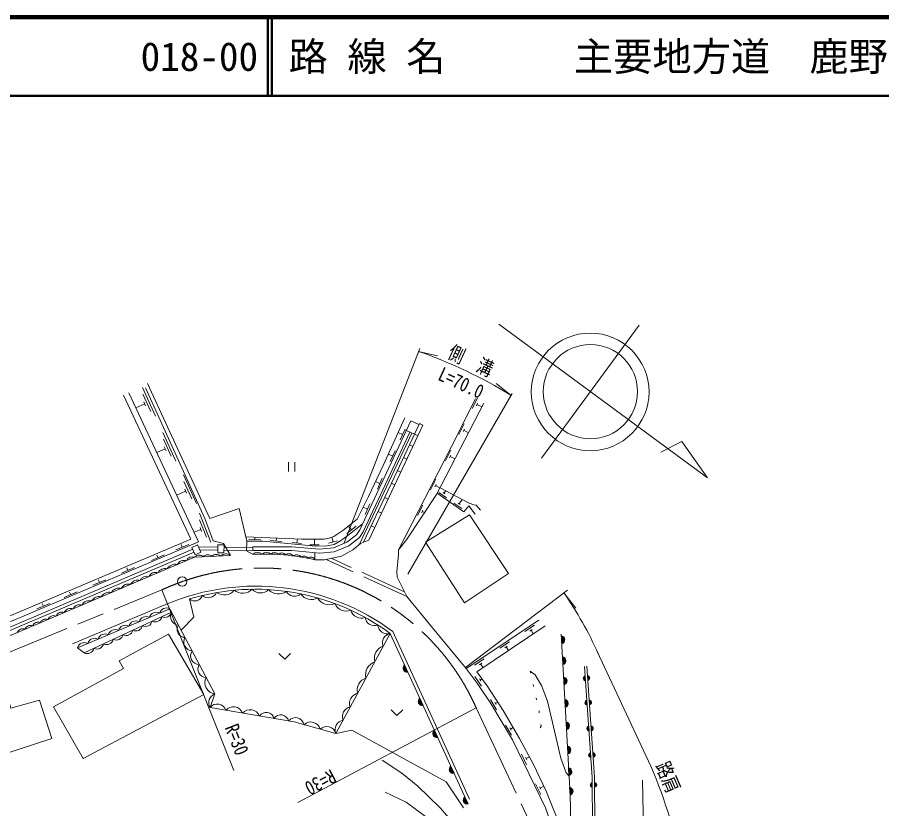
# Model space of a CAD drawing. Units: millimetres at full size, sheet at 1:1000; details may follow other scales. Extents: x 40000 to 680000, y 20000 to 380000.
# Drawn here: x 145806 to 255948, y 279121 to 380000 of the extents above; entities that cross this region are included whole.
import ezdxf
from ezdxf.enums import TextEntityAlignment as Align

# ---------------------------------------------------------------- set-up
doc = ezdxf.new("R2010")
doc.units = ezdxf.units.MM
doc.header["$LTSCALE"] = 1000
for name, pattern in [('CHAIN', [18.5, 12, -1.5, 3.5, -1.5]), ('DASHED', [7.5, 6, -1.5]), ('DOTTED', [1.75, 0.25, -1.5])]:
    doc.linetypes.add(name, pattern=pattern)
for name, color, linetype, lineweight in [('M-BGD', 7, 'Continuous', 13), ('M-BMK', 2, 'CHAIN', 13), ('M-BMK-SRVR', 3, 'Continuous', 13), ('M-STR-HTXT', 7, 'Continuous', 13), ('M-TTL', 2, 'Continuous', 140), ('M-TTL-LINE', 7, 'Continuous', 50)]:
    doc.layers.add(name, color=color, linetype=linetype, lineweight=lineweight)
doc.layers.add('M-TTL-TXT', color=7, linetype='Continuous')
doc.styles.add('ＭＳ ゴシック', font='')
doc.styles.get('ＭＳ ゴシック').set_extended_font_data('MS Gothic')

msp = doc.modelspace()

# ---------------------------------------------------------------- hatches: boundary and pattern name
at = {"layer": 'M-BGD'}
for points in [[(215130, 301147, -0.82183), (215184, 300158)], [(195573, 296540, -0.82183), (195162, 297442)], [(215275, 298477, -0.82183), (215329, 297488)], [(215415, 295906, -0.82183), (215469, 294917)], [(218163, 296070), (218206, 295446, -0.84072)], [(218506, 295467), (218462, 296091, -0.84072)], [(197511, 292296, -0.82183), (197099, 293197)], [(215572, 293038, -0.82183), (215626, 292048)], [(218721, 292373), (218678, 292997, -0.84072)], [(218381, 292939), (218425, 292315, -0.84072)], [(215728, 290182, -0.82183), (215782, 289193)], [(199373, 288215, -0.82183), (198962, 289116)], [(218611, 289639), (218654, 289014, -0.84072)], [(218953, 289046), (218910, 289670, -0.84072)], [(215896, 287095, -0.82183), (215950, 286106)], [(218846, 286266), (218889, 285642, -0.84072)], [(219188, 285671), (219145, 286296, -0.84072)], [(201465, 283632, -0.82183), (201054, 284533)], [(216046, 284347, -0.82183), (216100, 283358)], [(219069, 282449), (219072, 281823, -0.84072)], [(219371, 281852), (219367, 282478, -0.84072)], [(216183, 281832, -0.82183), (216237, 280843)], [(203248, 279725, -0.82183), (202837, 280626)]]:
    msp.add_hatch(color=256, dxfattribs=at).paths.add_polyline_path(points)

# ---------------------------------------------------------------- linework, layer by layer
for p, q in [((163418, 329150), (161763, 332792)), ((159332, 331829), (167924, 313477)), ((160011, 332147), (168912, 313137)), ((162814, 329755), (161821, 331940)), ((162044, 330723), (160917, 330211)), ((162160, 330468), (161928, 330978)), ((204452, 331447), (203767, 330113)), ((204456, 330799), (204296, 330487)), ((204376, 330643), (204989, 330329)), ((196985, 328099), (195967, 328578)), ((194589, 326143), (195215, 327506)), ((196404, 326863), (195386, 327341)), ((197042, 328220), (197494, 328007)), ((202766, 328160), (202082, 326825)), ((202771, 327512), (202611, 327200)), ((202691, 327356), (203294, 327047)), ((166014, 323436), (164359, 327078)), ((165410, 324040), (164417, 326225)), ((194902, 326825), (194352, 327078)), ((196404, 326863), (196856, 326650)), ((164640, 325009), (163579, 324526)), ((164756, 324754), (164525, 325264)), ((195765, 325505), (196218, 325292)), ((193638, 324057), (193087, 324310)), ((193325, 323375), (193951, 324738)), ((195000, 323876), (195452, 323663)), ((201052, 324817), (200368, 323482)), ((201056, 324168), (200897, 323857)), ((200977, 324012), (201569, 323709)), ((180358, 323300), (180358, 322100)), ((181158, 323300), (181158, 322100)), ((168632, 318035), (166977, 321676)), ((194234, 322247), (194687, 322034)), ((168028, 318639), (167035, 320824)), ((191999, 320554), (191447, 320808)), ((191686, 319873), (192312, 321236)), ((193468, 320618), (193921, 320405)), ((199156, 321117), (198472, 319782)), ((167258, 319607), (166123, 319092)), ((167374, 319352), (167143, 319862)), ((199161, 320468), (199001, 320157)), ((199081, 320312), (199661, 320015)), ((199502, 319423), (200489, 318741)), ((200166, 319329), (200390, 319653)), ((192618, 318808), (193070, 318595)), ((200051, 319409), (200281, 319249)), ((202110, 317988), (202487, 318534)), ((190424, 317301), (189868, 317557)), ((190111, 316619), (190738, 317982)), ((197465, 317815), (196781, 316480)), ((201446, 318081), (202433, 317400)), ((201995, 318067), (202225, 317908)), ((170478, 313077), (169027, 316805)), ((191767, 316998), (192219, 316785)), ((197469, 317166), (197310, 316855)), ((197390, 317011), (197682, 316861)), ((169908, 313714), (169038, 315950)), ((187793, 314206), (188968, 315138)), ((188381, 314672), (188003, 315149)), ((190916, 315188), (191368, 314975)), ((169193, 314723), (168327, 314386)), ((169295, 314462), (169092, 314984)), ((175324, 313420), (176824, 313396)), ((176074, 313408), (176079, 313728)), ((178040, 313326), (179533, 313183)), ((178786, 313254), (178821, 313619)), ((180843, 313057), (182037, 312942)), ((181440, 312999), (181489, 313513)), ((183660, 312774), (183659, 313466)), ((185455, 312948), (186612, 313268)), ((186034, 313108), (185864, 313722)), ((126025, 294241), (168166, 312195)), ((126172, 293869), (168332, 311831)), ((166003, 312100), (167662, 312798)), ((166833, 312449), (166693, 312781)), ((168883, 312500), (171372, 312472)), ((169066, 312098), (171368, 312072)), ((175826, 312021), (175826, 312521)), ((183060, 312773), (184260, 312775)), ((183722, 311763), (183727, 310854)), ((162896, 310779), (164555, 311477)), ((163726, 311128), (163586, 311460)), ((159081, 309158), (160740, 309856)), ((159911, 309507), (159771, 309839)), ((155443, 307612), (157102, 308310)), ((156272, 307961), (156133, 308293)), ((151779, 306055), (153438, 306753)), ((152608, 306404), (152469, 306736)), ((148302, 304578), (149961, 305276)), ((149132, 304927), (148992, 305259)), ((164910, 305220), (152851, 300130)), ((165239, 304599), (153487, 299638)), ((154330, 298981), (165464, 304175)), ((203013, 296979), (212266, 303166)), ((211721, 302533), (210474, 301699)), ((211410, 301964), (211119, 301769)), ((211264, 301867), (211556, 301431)), ((186390, 288696), (193327, 301456)), ((193331, 301452), (203043, 280176)), ((193654, 301710), (203407, 280342)), ((215130, 301147), (215184, 300158)), ((153487, 299638), (154330, 298981)), ((208540, 300406), (207293, 299573)), ((208229, 299837), (207938, 299643)), ((208083, 299740), (208387, 299285)), ((195573, 296540), (195162, 297442)), ((205293, 298236), (204046, 297402)), ((204982, 297667), (204691, 297472)), ((204837, 297569), (205154, 297095)), ((215275, 298477), (215329, 297488)), ((204118, 295965), (204965, 294728)), ((204690, 295660), (204888, 295372)), ((204789, 295516), (205023, 295676)), ((215415, 295906), (215469, 294917)), ((218206, 295446), (218163, 296070)), ((218462, 296091), (218506, 295467)), ((197511, 292296), (197099, 293197)), ((206099, 293025), (206868, 291737)), ((215572, 293038), (215626, 292048)), ((218678, 292997), (218721, 292373)), ((206651, 292685), (206831, 292384)), ((206741, 292534), (207023, 292703)), ((218425, 292315), (218381, 292939)), ((208002, 289767), (208771, 288479)), ((215728, 290182), (215782, 289193)), ((199373, 288215), (198962, 289116)), ((208554, 289427), (208734, 289127)), ((208644, 289277), (208983, 289479)), ((218654, 289014), (218611, 289639)), ((218910, 289670), (218953, 289046)), ((215896, 287095), (215950, 286106)), ((210050, 286058), (210703, 284707)), ((210570, 285671), (210722, 285356)), ((210646, 285513), (211072, 285719)), ((218889, 285642), (218846, 286266)), ((219145, 286296), (219188, 285671)), ((201465, 283632), (201054, 284533)), ((216046, 284347), (216100, 283358)), ((211841, 282301), (212494, 280951)), ((212438, 281757), (212894, 281978)), ((219072, 281823), (219069, 282449)), ((219367, 282478), (219371, 281852)), ((212362, 281914), (212514, 281599)), ((216183, 281832), (216237, 280843)), ((203248, 279725), (202837, 280626))]:
    msp.add_line(p, q, dxfattribs=at)
at = {"layer": 'M-BGD', "linetype": 'DASHED'}
for p, q in [((172147, 312063), (175826, 312021)), ((172151, 312463), (175826, 312421)), ((195428, 306176), (185154, 310906)), ((195143, 306748), (185807, 311046))]:
    msp.add_line(p, q, dxfattribs=at)
at = {"layer": 'M-BGD'}
for points in [[(162125, 332763), (169700, 316092), (170748, 313251)], [(162413, 333305), (170335, 316124), (174096, 317368), (175034, 313226)], [(195428, 306176), (194202, 308634), (194149, 309309), (194361, 311536), (194361, 312129), (201112, 325307), (204209, 331347)], [(205244, 330823), (199234, 319187), (195383, 313414), (194361, 312129)], [(174910, 313775), (182082, 313489), (184083, 313460), (184891, 313474), (185510, 313617), (186143, 313805), (187303, 314597), (189097, 316011), (190556, 318937), (192424, 322860), (195202, 328937)], [(175826, 312521), (180797, 312521), (184354, 312209), (186080, 312364), (187792, 313076), (189019, 314043), (189431, 314672), (195967, 328578)], [(175826, 312021), (180775, 312021), (184354, 311707), (186201, 311872), (188047, 312641), (189392, 313701), (189868, 314428), (195838, 327128)], [(183727, 310854), (184963, 310864), (187134, 311330), (188559, 312126), (189527, 312940), (190609, 313360), (197494, 328007)], [(189921, 313093), (194190, 322153), (197042, 328220)], [(189419, 312849), (193873, 322302), (196087, 327011)], [(199672, 320036), (203393, 318051), (203998, 317859), (204277, 317798), (204826, 317187)], [(199305, 319325), (202710, 316975), (203335, 317717), (204126, 316658)], [(189769, 315390), (187940, 313939), (187009, 313271), (186172, 312791), (185284, 312634), (183838, 312592), (177103, 313240), (175034, 313226)], [(126085, 295026), (146676, 303688), (168912, 313137)], [(126192, 295831), (146404, 304333), (167924, 313477)], [(172977, 311393), (172093, 312924), (170748, 313251)], [(175034, 313226), (175025, 311988), (175783, 311552)], [(126392, 293306), (147301, 302215), (168403, 311182), (172977, 311393)], [(164910, 305220), (170995, 293749), (170380, 292014), (181065, 290185), (186390, 288696)], [(166689, 301866), (168316, 303518), (167753, 305855)], [(214458, 238275), (214750, 241614), (215580, 251705), (215963, 256519), (216425, 260440), (216602, 262609), (216651, 263786), (216376, 266575), (214977, 273826), (213098, 279225), (208900, 287909), (206140, 292529), (204414, 295129), (203013, 296979), (198732, 302162), (195428, 306176)], [(215109, 276593), (213186, 281361), (211545, 284836), (209815, 288069), (207708, 291642), (205686, 294773), (204371, 296565), (213061, 302451)], [(217289, 238275), (216685, 262384), (216231, 280952), (215117, 301374)], [(179137, 298904), (179887, 298204), (180637, 298904)], [(211174, 296664), (211804, 296180), (212607, 294814), (213360, 292850), (215051, 285564), (215758, 283679), (216106, 283251)], [(219674, 238275), (219169, 263997), (219065, 283115), (218080, 297260)], [(219974, 238275), (219469, 264001), (219364, 283152), (218379, 297281)], [(193432, 291710), (194182, 291010), (194932, 291710)], [(186390, 288696), (188419, 289113), (200437, 282550), (202665, 279240)], [(192287, 285320), (194793, 283667), (196854, 281990), (199720, 279170), (204013, 274197)], [(225465, 282760), (225532, 278584), (225724, 274726), (226202, 269481), (226106, 266584), (226170, 265737), (226561, 264244), (227230, 262767), (227957, 262583), (228399, 262595), (228880, 263045)], [(192686, 281224), (195336, 279960), (197806, 278114), (200577, 275003), (203228, 270799), (205733, 265569)]]:
    msp.add_lwpolyline(points, dxfattribs=at)
for points in [[(208408, 309099), (202787, 305356), (197832, 313095), (203435, 316566)], [(168065, 312414), (168774, 312738), (169199, 311806), (168490, 311483)], [(171375, 312775), (172154, 312767), (172144, 311743), (171365, 311751)], [(169583, 293662), (165072, 301373), (158797, 297981), (159340, 296976), (150402, 292090), (154193, 285504)], [(139140, 284476), (150225, 288064), (148640, 292961), (144987, 291934), (144773, 292693), (142681, 292105), (142926, 291234), (137483, 289596)]]:
    msp.add_lwpolyline(points, close=True, dxfattribs=at)
at = {"layer": 'M-BGD', "linetype": 'DOTTED'}
msp.add_lwpolyline([(211174, 296664), (212282, 291581), (212554, 289654), (211955, 288690)], dxfattribs=at)
at = {"layer": 'M-BGD'}
for centre, radius, start, end in [((176418, 310797), 986, 53.3035, 130.04985), ((177547, 311003), 796, 46.02322, 132.75254), ((178586, 311041), 724, 42.3017, 132.29352), ((179508, 311231), 487, 28.45576, 142.50435), ((167049, 309845), 936, 71.4706, 154.57436), ((168101, 310424), 816, 68.33248, 157.7125), ((168992, 310646), 796, 47.56176, 137.71708), ((170085, 310767), 726, 45.30157, 139.97727), ((171182, 310753), 791, 47.39543, 137.88341), ((172381, 310631), 967, 51.93361, 133.34523), ((177243, 282585), 29003, 77.08142, 92.88613), ((180400, 310914), 719, 37.03799, 130.24435), ((181402, 310729), 752, 38.56192, 124.62832), ((182345, 310718), 597, 32.93055, 126.5139), ((183224, 310654), 542, 21.72746, 134.21708), ((164592, 308798), 941, 71.38742, 154.65756), ((165927, 309078), 1202, 76.66775, 149.37721), ((162257, 307869), 880, 70.21288, 155.8321), ((163444, 308253), 994, 72.58652, 153.45846), ((159980, 306719), 1047, 73.97376, 152.07122), ((161162, 307270), 1003, 73.07563, 152.96935), ((176204, 278266), 29224, 53.33907, 112.73458), ((157518, 305533), 1176, 76.24793, 149.79705), ((158770, 306132), 1115, 75.21667, 150.82831), ((176147, 278118), 28979, 53.63016, 106.83632), ((168423, 306601), 1002, 228.11083, 342.2343), ((170140, 307176), 1165, 229.10696, 334.25156), ((172155, 308033), 1670, 234.66848, 320.53166), ((174522, 308278), 1694, 230.48628, 315.68), ((176805, 308066), 1446, 222.23372, 315.25016), ((179076, 308142), 1657, 221.30395, 307.55303), ((181136, 307403), 1198, 208.68895, 311.97479), ((183274, 307348), 1577, 211.97678, 300.61541), ((153739, 304221), 905, 70.88119, 155.16379), ((154989, 304555), 1087, 74.72461, 151.32035), ((156214, 305099), 1065, 74.31407, 151.73089), ((185564, 306829), 1707, 209.42191, 294.25927), ((187717, 305892), 1578, 203.08905, 291.67868), ((151492, 303389), 793, 67.83808, 158.2069), ((152622, 303733), 918, 71.18487, 154.86011), ((163504, 303243), 912, 61.91448, 163.85821), ((164810, 303794), 912, 61.91448, 163.85821), ((164616, 304380), 873, 243.56733, 346.4482), ((166498, 303652), 1158, 153.17116, 262.71448), ((189644, 304805), 1396, 195.7554, 290.58688), ((148456, 302183), 715, 65.3008, 160.74418), ((149382, 302641), 655, 63.03596, 163.00902), ((150458, 302888), 849, 69.43876, 156.60622), ((160892, 302141), 912, 61.91448, 163.85821), ((162198, 302692), 912, 61.91448, 163.85821), ((162142, 303225), 873, 243.56733, 346.4482), ((163379, 303803), 873, 243.56733, 346.4482), ((191310, 303635), 1183, 186.67805, 291.88131), ((146472, 301352), 703, 64.93369, 161.22242), ((147482, 301718), 762, 66.89473, 159.20857), ((158281, 301038), 912, 61.91448, 163.85821), ((159587, 301589), 912, 61.91448, 163.85821), ((159667, 302071), 873, 243.56733, 346.4482), ((160904, 302648), 873, 243.56733, 346.4482), ((167149, 301946), 973, 145.082, 270.80364), ((192965, 302618), 1217, 183.77088, 287.29045), ((155669, 299936), 912, 61.91448, 163.85821), ((156975, 300487), 912, 61.91448, 163.85821), ((157193, 300917), 873, 243.56733, 346.4482), ((158430, 301494), 873, 243.56733, 346.4482), ((168186, 300399), 1173, 150.71814, 265.1675), ((193502, 300298), 1167, 98.41875, 204.20519), ((215059, 300647), 505, 284.29303, 81.95122), ((154363, 299385), 912, 61.91448, 163.85821), ((155956, 300340), 873, 243.56733, 346.4482), ((192899, 298292), 1596, 106.81818, 196.11965), ((154719, 299763), 873, 243.56733, 346.4482), ((168985, 298603), 1096, 145.05383, 270.83181), ((169881, 296920), 1058, 146.28418, 269.60149), ((191939, 296188), 1757, 109.02299, 193.91484), ((195457, 297031), 505, 125.7046, 283.36279), ((215205, 297977), 505, 284.29303, 81.95122), ((171159, 295190), 1451, 152.40065, 263.48499), ((190642, 294305), 1517, 105.61029, 197.32754), ((215345, 295406), 505, 284.29303, 81.95122), ((218239, 295762), 318, 103.87566, 264.09339), ((218430, 295775), 318, 283.87566, 84.09339), ((171339, 292650), 1152, 107.3983, 213.54947), ((189484, 292544), 1341, 102.51272, 200.42511), ((197394, 292787), 505, 125.7046, 283.36279), ((215501, 292538), 505, 284.29303, 81.95122), ((218645, 292681), 318, 283.87566, 84.09339), ((171290, 291328), 1140, 17.56602, 143.00876), ((173328, 290882), 1236, 20.31461, 140.26017), ((188419, 290901), 1190, 99.25361, 203.68423), ((218457, 292631), 318, 103.87566, 264.09339), ((175466, 290437), 1312, 22.30391, 138.27087), ((177529, 290393), 1007, 13.11612, 147.45866), ((179378, 290045), 1042, 14.20796, 146.36682), ((181265, 289626), 1107, 10.33667, 142.43813), ((183215, 288950), 1227, 14.22942, 134.53936), ((187577, 289169), 1278, 101.2062, 201.73163), ((215657, 289682), 505, 284.29303, 81.95122), ((185249, 288441), 1170, 12.62704, 136.14174), ((199257, 288706), 505, 125.7046, 283.36279), ((218687, 289330), 318, 103.87566, 264.09339), ((218877, 289354), 318, 283.87566, 84.09339), ((215825, 286595), 505, 284.29303, 81.95122), ((218922, 285958), 318, 103.87566, 264.09339), ((219112, 285980), 318, 283.87566, 84.09339), ((201349, 284123), 505, 125.7046, 283.36279), ((215975, 283847), 505, 284.29303, 81.95122), ((219125, 282136), 318, 100.20157, 260.4193), ((219314, 282165), 318, 280.20641, 80.42414), ((216112, 281332), 505, 284.29303, 81.95122), ((203132, 280216), 505, 125.7046, 283.36279)]:
    msp.add_arc(centre, radius, start, end, dxfattribs=at)
at = {"layer": 'M-BMK'}
for p, q in [((89626, 276571), (164224, 307009)), ((204281, 291983), (211020, 277556))]:
    msp.add_line(p, q, dxfattribs=at)
msp.add_arc((176865, 279803), 30000, 23.95509, 114.92196, dxfattribs=at)
at = {"layer": 'M-BMK-SRVR'}
for p, q in [((207148, 340873), (233755, 321302)), ((225050, 340739), (212607, 323823)), ((230498, 325939), (227824, 324577)), ((233755, 321302), (230498, 325939))]:
    msp.add_line(p, q, dxfattribs=at)
for centre, radius in [((218803, 332247), 7500), ((218828, 332281), 6000), ((166819, 308071), 600)]:
    msp.add_circle(centre, radius, dxfattribs=at)
at = {"layer": 'M-STR-HTXT'}
for p, q in [((197090, 337769), (187451, 313016)), ((196947, 337402), (199343, 336867)), ((208744, 331810), (206816, 333330)), ((195580, 309035), (208869, 332028)), ((164224, 307009), (173389, 284001)), ((215917, 306970), (202907, 297118)), ((215461, 306624), (216990, 304704)), ((219684, 299177), (226518, 284545)), ((204281, 291983), (181557, 279909))]:
    msp.add_line(p, q, dxfattribs=at)
for centre, radius, start, end in [((176865, 279803), 61000, 58.49357, 70.77906), ((176865, 279803), 47000, 23.95509, 34.79686), ((174300, 261692), 57000, 355.26481, 23.63573)]:
    msp.add_arc(centre, radius, start, end, dxfattribs=at)
at = {"layer": 'M-TTL'}
msp.add_line((680000, 380000), (40000, 380000), dxfattribs=at)
at = {"layer": 'M-TTL-LINE'}
for p, q in [((177750, 380000), (177750, 370000)), ((178250, 380000), (178250, 370000)), ((40000, 370000), (680000, 370000))]:
    msp.add_line(p, q, dxfattribs=at)

# ---------------------------------------------------------------- texts
at = {"layer": 'M-STR-HTXT', "style": 'ＭＳ ゴシック', "width": 0.8}
for s, rotation, p in [('側\u3000溝', 335.262, (202994, 334897)), ('L=70.0', 335.159, (201751, 332081)), ('路肩', 293.289, (227384, 282577))]:
    msp.add_text(s, height=1833, rotation=rotation, dxfattribs=at).set_placement(p, align=Align.BOTTOM_CENTER)
for rotation, p in [(291.72, (173905, 290139)), (207.984, (186631, 282605))]:
    msp.add_text('R=30', height=1833, rotation=rotation, dxfattribs=at).set_placement(p, align=Align.TOP_LEFT)
at = {"layer": 'M-TTL-TXT', "style": 'ＭＳ ゴシック'}
for s, p in [('018-00', (161521, 375000)), ('路 線 名', (180380, 375000)), ('主要地方道\u3000鹿野吉賀線', (216734, 375000))]:
    msp.add_text(s, height=3666, dxfattribs=at).set_placement(p, align=Align.MIDDLE_LEFT)

doc.saveas('drawing.dxf')
